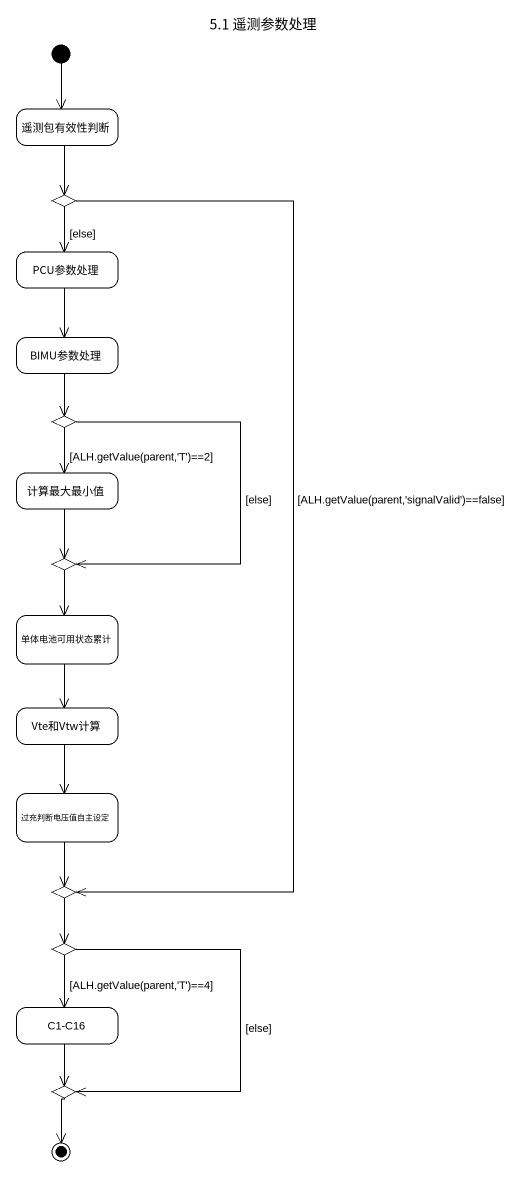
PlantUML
@startuml
title 5.1 遥测参数处理
hide empty description
state 遥测包有效性判断
state choice1 <<choice>>
state PCU参数处理
state BIMU参数处理
state choice2 <<choice>>
state 计算最大最小值
state choice3 <<choice>>
state 单体电池可用状态累计
state Vte和Vtw计算
state 过充判断电压值自主设定
state choice4 <<choice>>
state choice5 <<choice>>
state "C1-C16" as C1_C16
state choice6 <<choice>>
[*] --> 遥测包有效性判断
遥测包有效性判断 --> choice1
choice1 --> PCU参数处理 : [else]
choice1 --> choice4 : [ALH.getValue(parent,'signalValid')==false]
PCU参数处理 --> BIMU参数处理
BIMU参数处理 --> choice2
choice2 --> 计算最大最小值 : [ALH.getValue(parent,'T')==2]
choice2 --> choice3 : [else]
计算最大最小值 --> choice3
choice3 --> 单体电池可用状态累计
单体电池可用状态累计 --> Vte和Vtw计算
Vte和Vtw计算 --> 过充判断电压值自主设定
过充判断电压值自主设定 --> choice4
choice4 --> choice5
choice5 --> C1_C16 : [ALH.getValue(parent,'T')==4]
choice5 --> choice6 : [else]
C1_C16 --> choice6
choice6 --> [*]
@enduml
